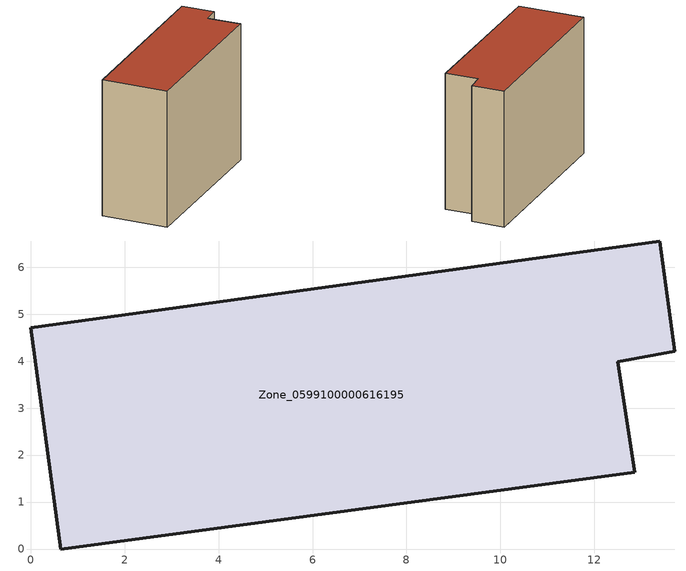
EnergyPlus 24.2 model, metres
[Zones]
Zone_0599100000616195
 floor ground (C_G): 0.64,0 0,4.71 13.39,6.56 13.71,4.21 12.5,3.99 12.86,1.63 z0
 wall outside (C_F): 13.71,4.21 13.39,6.56 0,4.71 0.64,0 12.86,1.63 12.5,3.99 13.71,4.21 z0:9.98
 roof outside (C_R): 12.86,1.63 12.5,3.99 13.71,4.21 13.39,6.56 0,4.71 0.64,0 z9.98
[BUILDING]
Pand.0599100000616195: North Axis=0; Terrain=City; Loads Convergence Tolerance Value=0.04; Temperature Convergence Tolerance Value=0.4; Solar Distribution=FullExterior; Maximum Number of Warmup Days=25; Minimum Number of Warmup Days=1
[Site:Location]
Rotterdam.The.Hague.AP_ZH_NLD Design_Conditions: Latitude=51.96; Longitude=4.45; Time Zone=1; Elevation=-4.5
[SITE:GROUNDTEMPERATURE:BUILDINGSURFACE]
18, 18, 18, 18, 18, 18, 18, 18, 18, 18, 18, 18
[MATERIAL] Thermal Absorptance=0.9; Solar Absorptance=0.7; Visible Absorptance=0.7
Name | Roughness | Thickness | Conductivity | Density | Specific Heat
G.TI.1946 | MediumSmooth | 0.15 | 1 | 540 | 1210
F.TI.1946 | Rough | 0.3 | 0.857143 | 1920 | 840
R.TI.1946 | MediumRough | 0.2 | 0.1 | 1500 | 1000
[CONSTRUCTION]
C_G: G.TI.1946
C_F: F.TI.1946
C_R: R.TI.1946
[ZONE]
Zone_0599100000616195: Type=1; Multiplier=1; Ceiling Height=Autocalculate; Volume=Autocalculate; Floor Area=autocalculate; Part of Total Floor Area=Yes
[ZONEINFILTRATION:DESIGNFLOWRATE]
Infil_Zone_0599100000616195: Zone or ZoneList or Space or SpaceList=Zone_0599100000616195; Schedule=AlwaysOn; Design Flow Rate Calculation Method=Flow/Area; Flow Rate per Floor Area=0.003; Constant Term Coefficient=1; Temperature Term Coefficient=0; Velocity Term Coefficient=0; Velocity Squared Term Coefficient=0
[HVACTEMPLATE:ZONE:IDEALLOADSAIRSYSTEM]
Zone_0599100000616195: Maximum Heating Supply Air Temperature=50; Minimum Cooling Supply Air Temperature=13; Maximum Heating Supply Air Humidity Ratio=0.0156; Minimum Cooling Supply Air Humidity Ratio=0.0077; Heating Limit=NoLimit; Cooling Limit=NoLimit; Dehumidification Control Type=ConstantSensibleHeatRatio; Cooling Sensible Heat Ratio=0.7; Dehumidification Setpoint=60; Humidification Control Type=None; Humidification Setpoint=30; Outdoor Air Method=None; Outdoor Air Flow Rate per Person=0.00944; Outdoor Air Flow Rate per Zone Floor Area=0; Outdoor Air Flow Rate per Zone=0; Demand Controlled Ventilation Type=None; Outdoor Air Economizer Type=NoEconomizer; Heat Recovery Type=None; Sensible Heat Recovery Effectiveness=0.7; Latent Heat Recovery Effectiveness=0.65
[ZONECONTROL:THERMOSTAT]
ThermostatControl_Zone_0599100000616195: Zone or ZoneList=Zone_0599100000616195; Control Type Schedule=DualSetpointControlType; Control 1=Thermostat_Zone_0599100000616195; Temperature Difference Between Cutout And Setpoint=0
[THERMOSTATSETPOINT:DUALSETPOINT]
Thermostat_Zone_0599100000616195: Heating Setpoint Temperature Schedule=HeatingSetpoint_Zone_0599100000616195; Cooling Setpoint Temperature Schedule=CoolingSetpoint_Zone_0599100000616195
[SCHEDULE:COMPACT]
HeatingSetpoint_Zone_0599100000616195: Through: 12/31, For: AllDays, Until: 24:00, 21
CoolingSetpoint_Zone_0599100000616195: Through: 12/31, For: AllDays, Until: 24:00, 24
DualSetpointControlType: Through: 12/31, For: AllDays, Until: 24:00, 4
AlwaysOn: Through: 12/31, For: AllDays, Until: 24:00, 1
